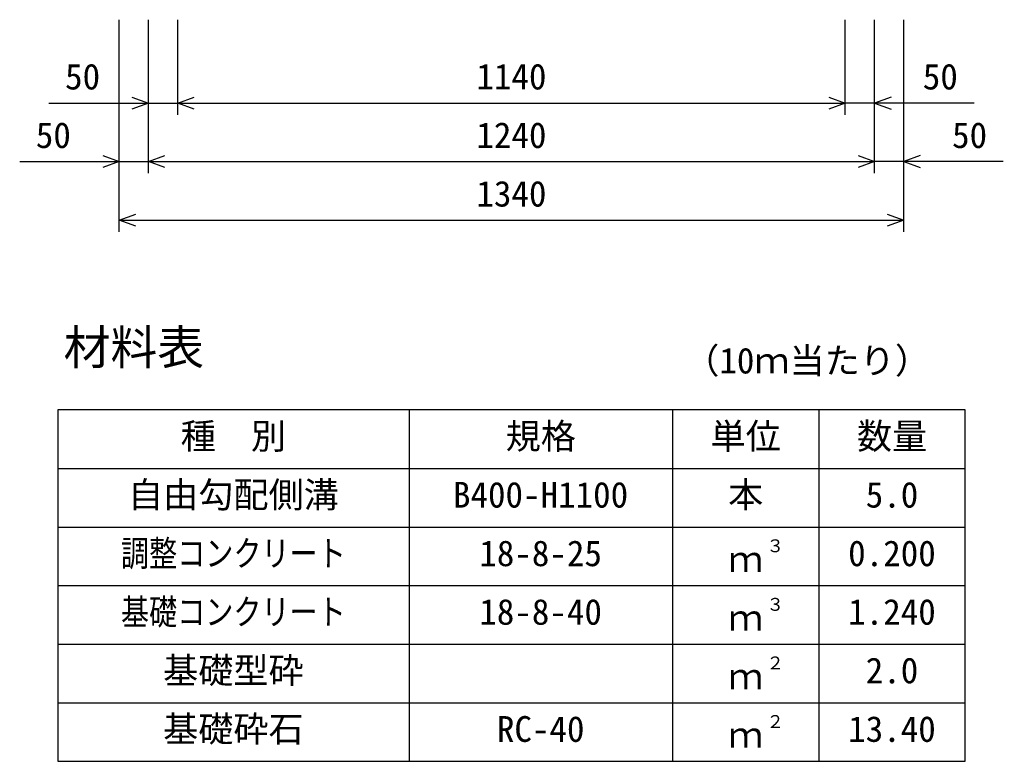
# Model space of a CAD drawing. Units: millimetres, scale not verified. Extents: x -16800 to 16800, y -5940 to 5940.
# Drawn here: x 3185 to 4865, y -3045 to -1779 of the extents above; entities that cross this region are included whole.
import ezdxf
from ezdxf.enums import TextEntityAlignment as Align

# ---------------------------------------------------------------- set-up
doc = ezdxf.new("R2010")
doc.units = ezdxf.units.MM
doc.header["$LTSCALE"] = 20
for name, color, linetype, lineweight in [('0-0_DIM', 7, 'Continuous', 25), ('0-3_HYO', 3, 'Continuous', 25), ('0-4_HYO2', 4, 'Continuous', 25), ('0-6_TXT', 7, 'Continuous', 25)]:
    doc.layers.add(name, color=color, linetype=linetype, lineweight=lineweight)
doc.styles.add('ＭＳ ゴシック', font='')
doc.styles.get('ＭＳ ゴシック').set_extended_font_data('MS Gothic')

msp = doc.modelspace()

# ---------------------------------------------------------------- linework, layer by layer
at = {"layer": '0-0_DIM'}
for p, q in [((3355, -2141.05), (3355, -1778.71)), ((3405, -2041.05), (3405, -1778.71)), ((3455, -1941.05), (3455, -1778.71)), ((4595, -1941.05), (4595, -1778.71)), ((4645, -2041.05), (4645, -1778.71)), ((4695, -2141.05), (4695, -1778.71)), ((3235, -1921.05), (3455, -1921.05)), ((3455, -1921.05), (4595, -1921.05)), ((4815, -1921.05), (4595, -1921.05)), ((3185, -2021.05), (3405, -2021.05)), ((3405, -2021.05), (4645, -2021.05)), ((4865, -2021.05), (4645, -2021.05)), ((3355, -2121.05), (4695, -2121.05))]:
    msp.add_line(p, q, dxfattribs=at)
for points in [[(3376.81, -1910.79), (3405, -1921.05), (3376.81, -1931.31)], [(3483.19, -1931.31), (3455, -1921.05), (3483.19, -1910.79)], [(4566.81, -1910.79), (4595, -1921.05), (4566.81, -1931.31)], [(4673.19, -1910.79), (4645, -1921.05), (4673.19, -1931.31)], [(3326.81, -2010.79), (3355, -2021.05), (3326.81, -2031.31)], [(3433.19, -2031.31), (3405, -2021.05), (3433.19, -2010.79)], [(4616.81, -2010.79), (4645, -2021.05), (4616.81, -2031.31)], [(4723.19, -2010.79), (4695, -2021.05), (4723.19, -2031.31)], [(3383.19, -2131.31), (3355, -2121.05), (3383.19, -2110.79)], [(4666.81, -2110.79), (4695, -2121.05), (4666.81, -2131.31)]]:
    msp.add_lwpolyline(points, dxfattribs=at)
at = {"layer": '0-3_HYO'}
for p, q in [((3850, -2445), (3850, -3045)), ((4300, -2445), (4300, -3045)), ((4550, -2445), (4550, -3045)), ((3250, -2545), (4800, -2545))]:
    msp.add_line(p, q, dxfattribs=at)
msp.add_lwpolyline([(3250, -3045), (4800, -3045), (4800, -2445), (3250, -2445)], close=True, dxfattribs=at)
at = {"layer": '0-4_HYO2'}
for p, q in [((3250, -2645), (4800, -2645)), ((3250, -2745), (4800, -2745)), ((3250, -2845), (4800, -2845)), ((3250, -2945), (4800, -2945))]:
    msp.add_line(p, q, dxfattribs=at)

# ---------------------------------------------------------------- texts
at = {"layer": '0-0_DIM', "style": 'ＭＳ ゴシック'}
for s, p in [('50', (3262.56, -1911.05)), ('1140', (3965, -1911.05)), ('50', (4727.44, -1911.05)), ('50', (3212.56, -2011.05)), ('1240', (3965, -2011.05)), ('50', (4777.44, -2011.05)), ('1340', (3965, -2111.05))]:
    msp.add_text(s, height=43.99, dxfattribs=at).set_placement(p, align=Align.BOTTOM_LEFT)
at = {"layer": '0-6_TXT', "style": 'ＭＳ ゴシック'}
for s, height, p in [('材料表', 58.65, (3260, -2385)), ('（10ｍ当たり）', 43.99, (4320, -2396)), ('種\u3000別', 43.99, (3460, -2525)), ('規格', 43.99, (4015, -2525)), ('単位', 43.99, (4365, -2525)), ('数量', 43.99, (4615, -2525)), ('自由勾配側溝', 43.99, (3370, -2625)), ('B400-H1100', 43.99, (3925, -2625)), ('本', 43.99, (4395, -2625)), ('5.0', 43.99, (4630, -2625)), ('18-8-25', 43.99, (3970, -2725)), ('３', 21.99, (4460.54, -2694.63)), ('0.200', 43.99, (4600, -2725)), ('ｍ', 43.99, (4395, -2735)), ('18-8-40', 43.99, (3970, -2825)), ('３', 21.99, (4460.54, -2794.63)), ('1.240', 43.99, (4600, -2825)), ('ｍ', 43.99, (4395, -2835)), ('基礎型砕', 43.99, (3430, -2925)), ('２', 21.99, (4460.54, -2894.63)), ('2.0', 43.99, (4630, -2925)), ('ｍ', 43.99, (4395, -2935)), ('基礎砕石', 43.99, (3430, -3025)), ('RC-40', 43.99, (4000, -3025)), ('２', 21.99, (4460.54, -2994.63)), ('13.40', 43.99, (4600, -3025)), ('ｍ', 43.99, (4395, -3035))]:
    msp.add_text(s, height=height, dxfattribs=at).set_placement(p, align=Align.BOTTOM_LEFT)
at = {"layer": '0-6_TXT', "style": 'ＭＳ ゴシック', "width": 0.8}
for s, p in [('調整コンクリート', (3358, -2725)), ('基礎コンクリート', (3358, -2825))]:
    msp.add_text(s, height=43.99, dxfattribs=at).set_placement(p, align=Align.BOTTOM_LEFT)

doc.saveas('drawing.dxf')
